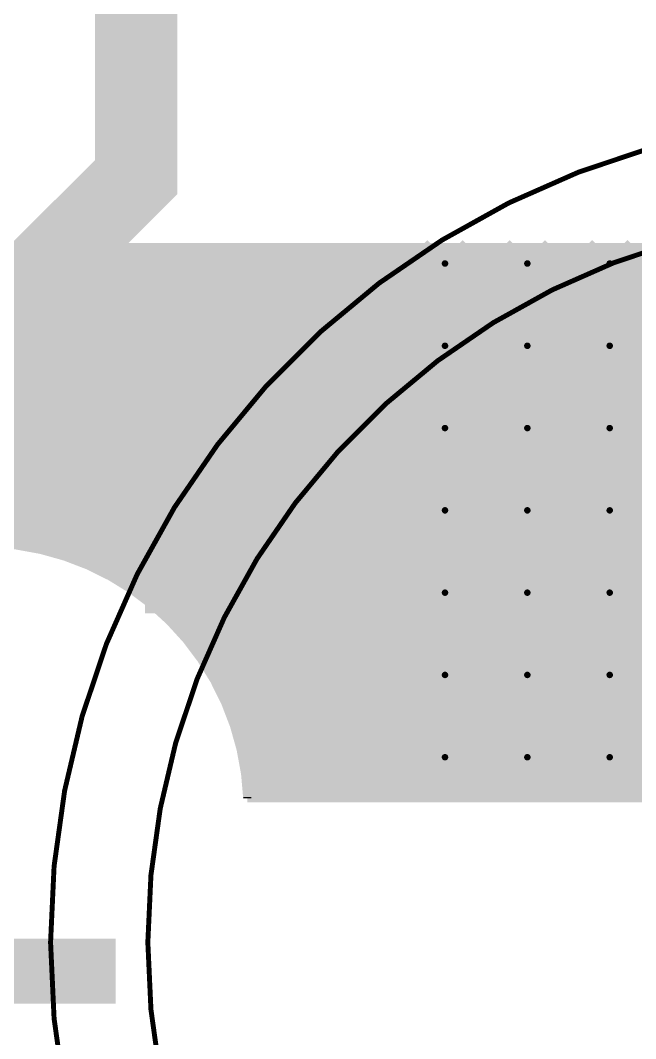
# Model space of a CAD drawing. Extents: x -20 to 155, y -91 to 215.
# Drawn here: x 101.21 to 120.18, y 42.11 to 73.55 of the extents above; entities that cross this region are included whole.
import ezdxf

# ---------------------------------------------------------------- set-up
doc = ezdxf.new("R2010")
doc.units = 0
doc.header["$MEASUREMENT"] = 0
doc.layers.get('0').update_dxf_attribs({"linetype": 'CONTINUOUS'})
for name, color, linetype in [('25-334-0_BOT', 7, 'CONTINUOUS'), ('25-334-0_DRD', 7, 'CONTINUOUS'), ('25-334-0_DRL', 2, 'CONTINUOUS'), ('25-334-0_IN1', 4, 'CONTINUOUS'), ('25-334-0_IN2', 3, 'CONTINUOUS'), ('25-334-0_SMB', 5, 'CONTINUOUS'), ('25-334-0_SST', 12, 'CONTINUOUS'), ('25-334-0_TOP', 11, 'CONTINUOUS'), ('THRUHOLE_TAP', 15, 'CONTINUOUS')]:
    doc.layers.add(name, color=color, linetype=linetype)

# ---------------------------------------------------------------- blocks, each defined once
blk = doc.blocks.new('ROUND_64')
at = {"const_width": 0.35052}
blk.add_lwpolyline([(-0.17526, 0, 1), (0.17526, 0, 1)], format="xyb", close=True, dxfattribs=at)
blk = doc.blocks.new('ROUND_84')
at = {"const_width": 0.10033}
blk.add_lwpolyline([(-0.050164, 0, 1), (0.050164, 0, 1)], format="xyb", close=True, dxfattribs=at)
blk = doc.blocks.new('ROUND_75')
at = {"const_width": 0.10033}
blk.add_lwpolyline([(-0.050164, 0, 1), (0.050164, 0, 1)], format="xyb", close=True, dxfattribs=at)

msp = doc.modelspace()

# ---------------------------------------------------------------- linework, layer by layer
at = {"layer": '25-334-0_BOT', "const_width": 0.254}
for points in [[(136.271, 66.548), (76.708, 66.548)], [(101.219, 66.548), (101.219, 57.31764)], [(101.4476, 66.548), (101.4476, 57.28208)], [(101.6762, 66.548), (101.6762, 57.23636)], [(101.9048, 66.548), (101.9048, 57.18556)], [(102.1334, 66.548), (102.1334, 57.12714)], [(102.362, 66.548), (102.362, 57.0611)], [(102.5906, 66.548), (102.5906, 56.98998)], [(102.8192, 66.548), (102.8192, 56.9087)], [(103.0478, 66.548), (103.0478, 56.82234)], [(103.2764, 66.548), (103.2764, 56.72582)], [(103.505, 66.548), (103.505, 56.62168)], [(103.7336, 66.548), (103.7336, 56.50992)], [(103.9622, 66.548), (103.9622, 56.388)], [(104.1908, 66.548), (104.1908, 56.25846)], [(104.4194, 66.548), (104.4194, 56.11622)], [(104.648, 66.548), (104.648, 55.96636)], [(104.8766, 66.548), (104.8766, 55.8038)], [(105.1052, 66.548), (105.1052, 55.62854)], [(105.3338, 66.548), (105.3338, 55.43804)], [(105.5624, 66.548), (105.5624, 55.23738)], [(105.791, 66.548), (105.791, 55.0164)], [(106.0196, 66.548), (106.0196, 54.78018)], [(106.2482, 66.548), (106.2482, 54.52364)], [(106.4768, 66.548), (106.4768, 54.2417)], [(106.7054, 66.548), (106.7054, 53.93436)], [(106.934, 66.548), (106.934, 53.594)], [(107.1626, 66.548), (107.1626, 53.21046)], [(107.3912, 66.548), (107.3912, 52.77104)], [(107.6198, 66.548), (107.6198, 52.25288)], [(107.8484, 66.548), (107.8484, 51.60772)], [(108.077, 66.548), (108.077, 50.67046)], [(108.3056, 66.548), (108.3056, 49.53)], [(108.5342, 66.548), (108.5342, 49.53)], [(108.7628, 66.548), (108.7628, 49.53)], [(108.9914, 66.548), (108.9914, 49.53)], [(109.22, 66.548), (109.22, 49.53)], [(109.4486, 66.548), (109.4486, 49.53)], [(109.6772, 66.548), (109.6772, 49.53)], [(109.9058, 66.548), (109.9058, 49.53)], [(110.1344, 66.548), (110.1344, 49.53)], [(110.363, 66.548), (110.363, 49.53)], [(110.5916, 66.548), (110.5916, 49.53)], [(110.8202, 66.548), (110.8202, 49.53)], [(111.0488, 66.548), (111.0488, 49.53)], [(111.2774, 66.548), (111.2774, 49.53)], [(111.506, 66.548), (111.506, 49.53)], [(111.7346, 66.548), (111.7346, 49.53)], [(111.9632, 66.548), (111.9632, 49.53)], [(112.1918, 66.548), (112.1918, 49.53)], [(112.4204, 66.548), (112.4204, 49.53)], [(112.649, 66.548), (112.649, 49.53)], [(112.8776, 66.548), (112.8776, 49.53)], [(113.1062, 66.548), (113.1062, 49.53)], [(113.3348, 66.548), (113.3348, 49.53)], [(113.5634, 66.548), (113.5634, 49.53)], [(113.792, 66.548), (113.792, 49.53)], [(114.0206, 66.548), (114.0206, 49.53)], [(114.2492, 66.548), (114.2492, 49.53)], [(114.4778, 66.548), (114.4778, 49.53)], [(114.7064, 66.548), (114.7064, 49.53)], [(114.935, 66.548), (114.935, 49.53)], [(115.1636, 66.548), (115.1636, 49.53)], [(115.3922, 66.548), (115.3922, 49.53)], [(115.6208, 66.548), (115.6208, 49.53)], [(115.8494, 66.548), (115.8494, 49.53)], [(116.078, 66.548), (116.078, 49.53)], [(116.3066, 66.548), (116.3066, 49.53)], [(116.5352, 66.548), (116.5352, 49.53)], [(116.7638, 66.548), (116.7638, 49.53)], [(116.9924, 66.548), (116.9924, 49.53)], [(117.221, 66.548), (117.221, 49.53)], [(117.4496, 66.548), (117.4496, 49.53)], [(117.6782, 66.548), (117.6782, 49.53)], [(117.9068, 66.548), (117.9068, 49.53)], [(118.1354, 66.548), (118.1354, 49.53)], [(118.364, 66.548), (118.364, 49.53)], [(118.5926, 66.548), (118.5926, 49.53)], [(118.8212, 66.548), (118.8212, 49.53)], [(119.0498, 66.548), (119.0498, 49.53)], [(119.2784, 66.548), (119.2784, 49.53)], [(119.507, 66.548), (119.507, 49.53)], [(119.7356, 66.548), (119.7356, 49.53)], [(119.9642, 66.548), (119.9642, 49.53)], [(120.1928, 66.548), (120.1928, 49.53)], [(136.69518, 66.36766), (33.147, 66.36766)], [(136.90346, 66.13906), (33.147, 66.13906)], [(137.00506, 65.91046), (33.147, 65.91046)], [(137.033, 65.68186), (33.147, 65.68186)], [(137.033, 65.45326), (33.147, 65.45326)], [(137.033, 65.22466), (33.147, 65.22466)], [(137.033, 64.99606), (33.147, 64.99606)], [(137.033, 64.76746), (33.147, 64.76746)], [(137.033, 64.53886), (-3.937, 64.53886)], [(137.033, 64.31026), (-3.937, 64.31026)], [(137.033, 64.08166), (-3.937, 64.08166)], [(137.033, 63.85306), (15.24, 63.85306)], [(137.033, 63.62446), (15.24, 63.62446)], [(137.033, 63.39586), (15.24, 63.39586)], [(137.033, 63.16726), (15.24, 63.16726)], [(137.033, 62.93866), (15.24, 62.93866)], [(137.033, 62.71006), (15.24, 62.71006)], [(137.033, 62.48146), (15.24, 62.48146)], [(137.033, 62.25286), (15.24, 62.25286)], [(137.033, 62.02426), (15.24, 62.02426)], [(137.033, 61.79566), (15.24, 61.79566)], [(137.033, 61.56706), (15.24, 61.56706)], [(137.033, 61.33846), (15.24, 61.33846)], [(137.033, 61.10986), (15.24, 61.10986)], [(137.033, 60.88126), (15.24, 60.88126)], [(137.033, 60.65266), (15.24, 60.65266)], [(137.033, 60.42406), (15.24, 60.42406)], [(137.033, 60.19546), (15.24, 60.19546)], [(137.033, 59.96686), (15.24, 59.96686)], [(137.033, 59.73826), (15.24, 59.73826)], [(137.033, 59.50966), (15.24, 59.50966)], [(137.033, 59.28106), (15.24, 59.28106)], [(137.033, 59.05246), (26.72588, 59.05246)], [(137.033, 58.82386), (26.97734, 58.82386)], [(137.033, 58.59526), (27.12974, 58.59526)], [(137.033, 58.36666), (27.21864, 58.36666)], [(137.033, 58.13806), (27.25928, 58.13806)], [(137.033, 57.90946), (27.25928, 57.90946)], [(137.033, 57.45226), (27.11958, 57.45226)], [(137.033, 57.68086), (27.21356, 57.68086)], [(137.033, 57.22366), (101.73716, 57.22366)], [(137.033, 56.99506), (102.57282, 56.99506)], [(137.033, 56.76646), (103.18242, 56.76646)], [(137.033, 56.53786), (103.68026, 56.53786)], [(137.033, 56.30926), (104.1019, 56.30926)], [(137.033, 56.08066), (104.47528, 56.08066)], [(137.033, 55.85206), (104.80802, 55.85206)], [(137.033, 55.62346), (105.11028, 55.62346)], [(137.033, 55.39486), (105.3846, 55.39486)], [(137.033, 55.16626), (105.63606, 55.16626)], [(137.033, 54.93766), (105.86974, 54.93766)], [(137.033, 54.70906), (106.08564, 54.70906)], [(137.033, 54.48046), (106.28376, 54.48046)], [(137.033, 54.25186), (106.46918, 54.25186)], [(137.033, 54.02326), (106.6419, 54.02326)], [(137.033, 53.79466), (106.80192, 53.79466)], [(137.033, 53.56606), (106.95178, 53.56606)], [(137.033, 53.33746), (107.08894, 53.33746)], [(137.033, 53.10886), (107.21848, 53.10886)], [(137.033, 52.88026), (107.33786, 52.88026)], [(137.033, 52.65166), (107.44708, 52.65166)], [(137.033, 52.42306), (107.54868, 52.42306)], [(137.033, 52.19446), (107.64266, 52.19446)], [(137.033, 51.96586), (107.72902, 51.96586)], [(137.033, 51.73726), (107.80776, 51.73726)], [(137.033, 51.50866), (107.87888, 51.50866)], [(137.033, 51.28006), (107.94238, 51.28006)], [(137.033, 51.05146), (107.99826, 51.05146)], [(137.04824, 50.82286), (108.04652, 50.82286)], [(137.02538, 50.59426), (108.0897, 50.59426)], [(136.96188, 50.36566), (108.12526, 50.36566)], [(136.84758, 50.13706), (108.15574, 50.13706)], [(136.66724, 49.90846), (108.1786, 49.90846)], [(136.36498, 49.67986), (108.19638, 49.67986)], [(135.509, 49.53), (108.204, 49.53)]]:
    msp.add_lwpolyline(points, dxfattribs=at)
msp.add_lwpolyline([(108.204, 49.53, 0.3904996), (100.33, 57.404)], format="xyb", dxfattribs=at)
at = {"layer": '25-334-0_DRD', "const_width": 0.254}
for points in [[(114.935, 66.675), (113.665, 65.405)], [(114.935, 65.405), (113.665, 66.675)], [(117.475, 66.675), (116.205, 65.405)], [(117.475, 65.405), (116.205, 66.675)], [(120.015, 66.675), (118.745, 65.405)], [(120.015, 65.405), (118.745, 66.675)], [(114.935, 64.135), (113.665, 62.865)], [(114.935, 62.865), (113.665, 64.135)], [(117.475, 64.135), (116.205, 62.865)], [(117.475, 62.865), (116.205, 64.135)], [(120.015, 64.135), (118.745, 62.865)], [(120.015, 62.865), (118.745, 64.135)], [(114.935, 61.595), (113.665, 60.325)], [(114.935, 60.325), (113.665, 61.595)], [(117.475, 61.595), (116.205, 60.325)], [(117.475, 60.325), (116.205, 61.595)], [(120.015, 61.595), (118.745, 60.325)], [(120.015, 60.325), (118.745, 61.595)], [(114.935, 59.055), (113.665, 57.785)], [(114.935, 57.785), (113.665, 59.055)], [(117.475, 59.055), (116.205, 57.785)], [(117.475, 57.785), (116.205, 59.055)], [(120.015, 59.055), (118.745, 57.785)], [(120.015, 57.785), (118.745, 59.055)], [(114.935, 56.515), (113.665, 55.245)], [(114.935, 55.245), (113.665, 56.515)], [(117.475, 56.515), (116.205, 55.245)], [(117.475, 55.245), (116.205, 56.515)], [(120.015, 56.515), (118.745, 55.245)], [(120.015, 55.245), (118.745, 56.515)], [(114.935, 53.975), (113.665, 52.705)], [(114.935, 52.705), (113.665, 53.975)], [(117.475, 53.975), (116.205, 52.705)], [(117.475, 52.705), (116.205, 53.975)], [(120.015, 53.975), (118.745, 52.705)], [(120.015, 52.705), (118.745, 53.975)], [(114.935, 51.435), (113.665, 50.165)], [(114.935, 50.165), (113.665, 51.435)], [(117.475, 51.435), (116.205, 50.165)], [(117.475, 50.165), (116.205, 51.435)], [(120.015, 51.435), (118.745, 50.165)], [(120.015, 50.165), (118.745, 51.435)]]:
    msp.add_lwpolyline(points, dxfattribs=at)
at = {"layer": '25-334-0_DRL', "const_width": 1.99898}
msp.add_lwpolyline([(90.17, 44.196), (104.14, 44.196)], dxfattribs=at)
at = {"layer": '25-334-0_IN1', "const_width": 2.54}
msp.add_lwpolyline([(97.155, 48.895), (97.155, 61.087), (104.775, 68.707), (104.775, 80.01)], dxfattribs=at)
at = {"layer": '25-334-0_IN2', "const_width": 0.254}
for points in [[(135.001, 66.548), (76.708, 66.548)], [(101.29266, 66.548), (101.29266, 57.30748)], [(101.52126, 66.548), (101.52126, 57.26684)], [(101.74986, 66.548), (101.74986, 57.22112)], [(101.97846, 66.548), (101.97846, 57.16778)], [(102.20706, 66.548), (102.20706, 57.10682)], [(102.43566, 66.548), (102.43566, 57.03824)], [(102.66426, 66.548), (102.66426, 56.96458)], [(102.89286, 66.548), (102.89286, 56.88076)], [(103.12146, 66.548), (103.12146, 56.79186)], [(103.35006, 66.548), (103.35006, 56.6928)], [(103.57866, 66.548), (103.57866, 56.58612)], [(103.80726, 66.548), (103.80726, 56.47182)], [(104.03586, 66.548), (104.03586, 56.34736)], [(104.26446, 66.548), (104.26446, 56.21274)], [(104.49306, 66.548), (104.49306, 56.06796)], [(104.72166, 66.548), (104.72166, 55.91302)], [(104.95026, 66.548), (104.95026, 55.74538)], [(105.17886, 66.548), (105.17886, 55.56758)], [(105.40746, 66.548), (105.40746, 55.37454)], [(105.63606, 66.548), (105.63606, 55.16626)], [(105.86466, 66.548), (105.86466, 54.94274)], [(106.09326, 66.548), (106.09326, 54.6989)], [(106.32186, 66.548), (106.32186, 54.43474)], [(106.55046, 66.548), (106.55046, 54.14518)], [(106.77906, 66.548), (106.77906, 53.82768)], [(107.00766, 66.548), (107.00766, 53.47462)], [(107.23626, 66.548), (107.23626, 53.0733)], [(107.46486, 66.548), (107.46486, 52.61356)], [(107.69346, 66.548), (107.69346, 52.06238)], [(107.92206, 66.548), (107.92206, 51.35372)], [(108.15066, 66.548), (108.15066, 50.1904)], [(108.37926, 66.548), (108.37926, 49.53)], [(108.60786, 66.548), (108.60786, 49.53)], [(108.83646, 66.548), (108.83646, 49.53)], [(109.06506, 66.548), (109.06506, 49.53)], [(109.29366, 66.548), (109.29366, 49.53)], [(109.52226, 66.548), (109.52226, 49.53)], [(109.75086, 66.548), (109.75086, 49.53)], [(109.97946, 66.548), (109.97946, 49.53)], [(110.20806, 66.548), (110.20806, 49.53)], [(110.43666, 66.548), (110.43666, 49.53)], [(110.66526, 66.548), (110.66526, 49.53)], [(110.89386, 66.548), (110.89386, 49.53)], [(111.12246, 66.548), (111.12246, 49.53)], [(111.35106, 66.548), (111.35106, 49.53)], [(111.57966, 66.548), (111.57966, 49.53)], [(111.80826, 66.548), (111.80826, 49.53)], [(112.03686, 66.548), (112.03686, 49.53)], [(112.26546, 66.548), (112.26546, 49.53)], [(112.49406, 66.548), (112.49406, 49.53)], [(112.72266, 66.548), (112.72266, 49.53)], [(112.95126, 66.548), (112.95126, 49.53)], [(113.17986, 66.548), (113.17986, 49.53)], [(113.40846, 66.548), (113.40846, 49.53)], [(113.63706, 66.548), (113.63706, 49.53)], [(113.86566, 66.548), (113.86566, 49.53)], [(114.09426, 66.548), (114.09426, 49.53)], [(114.32286, 66.548), (114.32286, 49.53)], [(114.55146, 66.548), (114.55146, 49.53)], [(114.78006, 66.548), (114.78006, 49.53)], [(115.00866, 66.548), (115.00866, 49.53)], [(115.23726, 66.548), (115.23726, 49.53)], [(115.46586, 66.548), (115.46586, 49.53)], [(115.69446, 66.548), (115.69446, 49.53)], [(115.92306, 66.548), (115.92306, 49.53)], [(116.15166, 66.548), (116.15166, 49.53)], [(116.38026, 66.548), (116.38026, 49.53)], [(116.60886, 66.548), (116.60886, 49.53)], [(116.83746, 66.548), (116.83746, 49.53)], [(117.06606, 66.548), (117.06606, 49.53)], [(117.29466, 66.548), (117.29466, 49.53)], [(117.52326, 66.548), (117.52326, 49.53)], [(117.75186, 66.548), (117.75186, 49.53)], [(117.98046, 66.548), (117.98046, 49.53)], [(118.20906, 66.548), (118.20906, 49.53)], [(118.43766, 66.548), (118.43766, 49.53)], [(118.66626, 66.548), (118.66626, 49.53)], [(118.89486, 66.548), (118.89486, 49.53)], [(119.12346, 66.548), (119.12346, 49.53)], [(119.35206, 66.548), (119.35206, 49.53)], [(119.58066, 66.548), (119.58066, 49.53)], [(119.80926, 66.548), (119.80926, 49.53)], [(120.03786, 66.548), (120.03786, 49.53)], [(120.26646, 66.548), (120.26646, 49.53)], [(135.93318, 66.3702), (40.10152, 66.3702)], [(136.54786, 65.913), (39.27602, 65.913)], [(136.30402, 66.1416), (39.61384, 66.1416)], [(136.72312, 65.6844), (39.0144, 65.6844)], [(136.85012, 65.4558), (38.80104, 65.4558)], [(136.99998, 64.9986), (38.48608, 64.9986)], [(136.94156, 65.2272), (38.62832, 65.2272)], [(137.03046, 64.77), (38.36924, 64.77)], [(137.033, 64.3128), (38.2016, 64.3128)], [(137.033, 64.5414), (38.27526, 64.5414)], [(137.033, 64.0842), (38.14826, 64.0842)], [(137.033, 63.8556), (38.11016, 63.8556)], [(137.033, 63.3984), (38.08984, 63.3984)], [(137.033, 63.627), (38.09238, 63.627)], [(137.033, 63.1698), (38.1, 63.1698)], [(137.033, 62.9412), (38.1, 62.9412)], [(137.033, 62.7126), (38.1, 62.7126)], [(137.033, 62.484), (38.1, 62.484)], [(137.033, 62.2554), (38.1, 62.2554)], [(137.033, 62.0268), (38.1, 62.0268)], [(137.033, 61.7982), (38.1, 61.7982)], [(137.033, 61.5696), (38.1, 61.5696)], [(137.033, 61.341), (38.1, 61.341)], [(137.033, 61.1124), (38.1, 61.1124)], [(137.033, 60.8838), (38.1, 60.8838)], [(137.033, 60.6552), (38.1, 60.6552)], [(137.033, 60.4266), (38.1, 60.4266)], [(137.033, 60.198), (38.1, 60.198)], [(137.033, 59.9694), (38.1, 59.9694)], [(137.033, 59.7408), (38.1, 59.7408)], [(137.033, 59.5122), (38.1, 59.5122)], [(137.033, 59.2836), (38.1, 59.2836)], [(137.033, 59.055), (38.1, 59.055)], [(137.033, 58.8264), (38.1, 58.8264)], [(137.033, 58.5978), (38.1, 58.5978)], [(137.033, 58.3692), (38.1, 58.3692)], [(137.033, 58.1406), (38.1, 58.1406)], [(137.033, 57.912), (38.1, 57.912)], [(137.033, 57.6834), (38.1, 57.6834)], [(137.033, 57.4548), (38.1, 57.4548)], [(137.033, 57.2262), (101.72446, 57.2262)], [(137.033, 56.9976), (102.5652, 56.9976)], [(137.033, 56.769), (103.1748, 56.769)], [(137.033, 56.5404), (103.67264, 56.5404)], [(137.033, 56.3118), (104.09682, 56.3118)], [(137.033, 56.0832), (104.4702, 56.0832)], [(137.033, 55.8546), (104.80294, 55.8546)], [(137.033, 55.626), (105.1052, 55.626)], [(137.033, 55.3974), (105.37952, 55.3974)], [(137.033, 55.1688), (105.63352, 55.1688)], [(137.033, 54.9402), (105.86466, 54.9402)], [(137.033, 54.7116), (106.08056, 54.7116)], [(137.033, 54.483), (106.28122, 54.483)], [(137.033, 54.2544), (106.46664, 54.2544)], [(137.033, 54.0258), (106.63936, 54.0258)], [(137.033, 53.7972), (106.79938, 53.7972)], [(137.033, 53.5686), (106.94924, 53.5686)], [(137.033, 53.34), (107.0864, 53.34)], [(137.033, 53.1114), (107.21594, 53.1114)], [(137.033, 52.8828), (107.33532, 52.8828)], [(137.033, 52.6542), (107.44454, 52.6542)], [(137.033, 52.4256), (107.54868, 52.4256)], [(137.0203, 52.197), (107.64012, 52.197)], [(136.98728, 51.9684), (107.72648, 51.9684)], [(136.93394, 51.7398), (107.80522, 51.7398)], [(136.86282, 51.5112), (107.87634, 51.5112)], [(136.76884, 51.2826), (107.93984, 51.2826)], [(136.652, 51.054), (107.99572, 51.054)], [(136.50976, 50.8254), (108.04652, 50.8254)], [(136.3345, 50.5968), (108.0897, 50.5968)], [(136.12368, 50.3682), (108.12526, 50.3682)], [(135.85698, 50.1396), (108.15574, 50.1396)], [(135.509, 49.911), (108.1786, 49.911)], [(134.99846, 49.6824), (108.19638, 49.6824)], [(134.239, 49.53), (108.204, 49.53)]]:
    msp.add_lwpolyline(points, dxfattribs=at)
msp.add_lwpolyline([(108.204, 49.53, 0.3903289), (100.33, 57.404)], format="xyb", dxfattribs=at)
at = {"layer": '25-334-0_SMB', "const_width": 1.99898}
for points in [[(102.87, 64.77), (102.87, 57.785)], [(106.045, 64.77), (106.045, 55.245)], [(109.22, 64.77), (109.22, 51.435)], [(112.395, 50.8), (112.395, 64.77)], [(115.57, 50.8), (115.57, 64.77)], [(118.745, 50.8), (118.745, 64.77)]]:
    msp.add_lwpolyline(points, dxfattribs=at)
at = {"layer": '25-334-0_SST', "const_width": 0.1524}
for points in [[(127.635, 70.58406, 0.4142136), (102.13594, 45.085)], [(127.635, 67.58432, 0.4142136), (105.13568, 45.085)], [(102.13594, 45.085, 0.4142136), (127.635, 19.58594)], [(105.13568, 45.085, 0.4142136), (127.635, 22.58568)]]:
    msp.add_lwpolyline(points, format="xyb", dxfattribs=at)
at = {"layer": '25-334-0_SST', "const_width": 1.00076}
msp.add_lwpolyline([(118.22938, 55.83936), (118.22938, 53.61686)], dxfattribs=at)
at = {"layer": '25-334-0_TOP', "const_width": 0.254}
for points in [[(136.271, 66.548), (76.835, 66.548)], [(101.1174, 66.548), (101.1174, 57.35066)], [(101.346, 66.548), (101.346, 57.32018)], [(101.5746, 66.548), (101.5746, 57.28208)], [(101.8032, 66.548), (101.8032, 57.2389)], [(102.0318, 66.548), (102.0318, 57.1881)], [(102.2604, 66.548), (102.2604, 57.12968)], [(102.489, 66.548), (102.489, 57.06618)], [(102.7176, 66.548), (102.7176, 56.99252)], [(102.9462, 66.548), (102.9462, 56.91378)], [(103.1748, 66.548), (103.1748, 56.82488)], [(103.4034, 66.548), (103.4034, 56.72836)], [(103.632, 66.548), (103.632, 56.62422)], [(103.8606, 66.548), (103.8606, 56.51246)], [(104.0892, 66.548), (104.0892, 56.388)], [(104.3178, 66.548), (104.3178, 56.25592)], [(104.5464, 66.548), (104.5464, 56.11368)], [(104.775, 66.548), (104.775, 55.95874)], [(105.0036, 66.548), (105.0036, 55.79364)], [(105.2322, 66.548), (105.2322, 55.61584)], [(105.4608, 66.548), (105.4608, 55.4228)], [(105.6894, 66.548), (105.6894, 55.21706)], [(105.918, 66.548), (105.918, 54.991)], [(106.1466, 66.548), (106.1466, 54.74716)], [(106.3752, 66.548), (106.3752, 54.483)], [(106.6038, 66.548), (106.6038, 54.1909)], [(106.8324, 66.548), (106.8324, 53.87086)], [(107.061, 66.548), (107.061, 53.51018)], [(107.2896, 66.548), (107.2896, 53.10378)], [(107.5182, 66.548), (107.5182, 52.63134)], [(107.7468, 66.548), (107.7468, 52.0573)], [(107.9754, 66.548), (107.9754, 51.29022)], [(108.4326, 66.548), (108.4326, 49.53)], [(108.6612, 66.548), (108.6612, 49.53)], [(108.8898, 66.548), (108.8898, 49.53)], [(109.1184, 66.548), (109.1184, 49.53)], [(109.347, 66.548), (109.347, 49.53)], [(109.5756, 66.548), (109.5756, 49.53)], [(109.8042, 66.548), (109.8042, 49.53)], [(110.0328, 66.548), (110.0328, 49.53)], [(110.2614, 66.548), (110.2614, 49.53)], [(110.49, 66.548), (110.49, 49.53)], [(110.7186, 66.548), (110.7186, 49.53)], [(110.9472, 66.548), (110.9472, 49.53)], [(111.1758, 66.548), (111.1758, 49.53)], [(111.4044, 66.548), (111.4044, 49.53)], [(111.633, 66.548), (111.633, 49.53)], [(111.8616, 66.548), (111.8616, 49.53)], [(112.0902, 66.548), (112.0902, 49.53)], [(112.3188, 66.548), (112.3188, 49.53)], [(112.5474, 66.548), (112.5474, 49.53)], [(112.776, 66.548), (112.776, 49.53)], [(113.0046, 66.548), (113.0046, 49.53)], [(113.2332, 66.548), (113.2332, 49.53)], [(113.4618, 66.548), (113.4618, 49.53)], [(113.6904, 66.548), (113.6904, 49.53)], [(113.919, 66.548), (113.919, 49.53)], [(114.1476, 66.548), (114.1476, 49.53)], [(114.3762, 66.548), (114.3762, 49.53)], [(114.6048, 66.548), (114.6048, 49.53)], [(114.8334, 66.548), (114.8334, 49.53)], [(115.062, 66.548), (115.062, 49.53)], [(115.2906, 66.548), (115.2906, 49.53)], [(115.5192, 66.548), (115.5192, 49.53)], [(115.7478, 66.548), (115.7478, 49.53)], [(115.9764, 66.548), (115.9764, 49.53)], [(116.205, 66.548), (116.205, 49.53)], [(116.4336, 66.548), (116.4336, 49.53)], [(116.6622, 66.548), (116.6622, 49.53)], [(116.8908, 66.548), (116.8908, 49.53)], [(117.1194, 66.548), (117.1194, 49.53)], [(117.348, 66.548), (117.348, 49.53)], [(117.5766, 66.548), (117.5766, 49.53)], [(117.8052, 66.548), (117.8052, 49.53)], [(118.0338, 66.548), (118.0338, 49.53)], [(118.2624, 66.548), (118.2624, 49.53)], [(118.491, 66.548), (118.491, 49.53)], [(118.7196, 66.548), (118.7196, 49.53)], [(118.9482, 66.548), (118.9482, 49.53)], [(119.1768, 66.548), (119.1768, 49.53)], [(119.4054, 66.548), (119.4054, 49.53)], [(119.634, 66.548), (119.634, 49.53)], [(119.8626, 66.548), (119.8626, 49.53)], [(120.0912, 66.548), (120.0912, 49.53)], [(136.75106, 66.3194), (53.87848, 66.3194)], [(136.9314, 66.0908), (53.4543, 66.0908)], [(137.033, 65.6336), (52.91836, 65.6336)], [(137.01776, 65.8622), (53.15204, 65.8622)], [(137.033, 65.405), (52.73294, 65.405)], [(137.033, 64.9478), (52.46116, 64.9478)], [(137.033, 65.1764), (52.58308, 65.1764)], [(137.033, 64.7192), (52.36464, 64.7192)], [(137.033, 64.4906), (52.29352, 64.4906)], [(137.033, 64.0334), (52.2097, 64.0334)], [(137.033, 64.262), (52.24018, 64.262)], [(137.033, 63.8048), (52.197, 63.8048)], [(137.033, 63.5762), (52.197, 63.5762)], [(137.033, 63.3476), (52.197, 63.3476)], [(137.033, 63.119), (52.197, 63.119)], [(137.033, 62.8904), (52.197, 62.8904)], [(137.033, 62.6618), (52.197, 62.6618)], [(137.033, 62.4332), (52.197, 62.4332)], [(137.033, 62.2046), (52.197, 62.2046)], [(137.033, 61.976), (52.197, 61.976)], [(137.033, 61.7474), (52.197, 61.7474)], [(137.033, 61.5188), (52.197, 61.5188)], [(137.033, 61.2902), (52.197, 61.2902)], [(137.033, 61.0616), (52.197, 61.0616)], [(137.033, 60.833), (52.197, 60.833)], [(137.033, 60.6044), (52.197, 60.6044)], [(137.033, 60.3758), (52.197, 60.3758)], [(137.033, 60.1472), (52.197, 60.1472)], [(137.033, 59.9186), (52.197, 59.9186)], [(137.033, 59.69), (52.197, 59.69)], [(137.033, 59.4614), (52.197, 59.4614)], [(137.033, 59.2328), (52.197, 59.2328)], [(137.033, 59.0042), (52.197, 59.0042)], [(137.033, 58.7756), (52.197, 58.7756)], [(137.033, 58.547), (52.197, 58.547)], [(137.033, 58.3184), (52.197, 58.3184)], [(137.033, 58.0898), (52.197, 58.0898)], [(137.033, 57.8612), (52.197, 57.8612)], [(137.033, 57.6326), (52.197, 57.6326)], [(137.033, 57.404), (100.33, 57.404)], [(137.033, 57.1754), (102.08768, 57.1754)], [(137.033, 56.9468), (102.85476, 56.9468)], [(137.033, 56.7182), (103.4288, 56.7182)], [(137.033, 56.4896), (103.90378, 56.4896)], [(137.033, 56.261), (104.31018, 56.261)], [(137.033, 56.0324), (104.66832, 56.0324)], [(137.033, 55.8038), (104.9909, 55.8038)], [(137.033, 55.5752), (105.28046, 55.5752)], [(137.033, 55.3466), (105.54716, 55.3466)], [(137.033, 55.118), (105.791, 55.118)], [(137.033, 54.8894), (106.01452, 54.8894)], [(137.033, 54.6608), (106.2228, 54.6608)], [(137.033, 54.4322), (106.41584, 54.4322)], [(137.033, 54.2036), (106.59364, 54.2036)], [(137.033, 53.975), (106.75874, 53.975)], [(137.033, 53.7464), (106.91368, 53.7464)], [(137.033, 53.5178), (107.05592, 53.5178)], [(137.033, 53.2892), (107.188, 53.2892)], [(137.033, 53.0606), (107.31246, 53.0606)], [(137.033, 52.832), (107.42422, 52.832)], [(137.033, 52.6034), (107.52836, 52.6034)], [(137.033, 52.3748), (107.62488, 52.3748)], [(137.033, 52.1462), (107.71378, 52.1462)], [(137.033, 51.9176), (107.79252, 51.9176)], [(137.033, 51.689), (107.86618, 51.689)], [(137.033, 51.4604), (107.92968, 51.4604)], [(137.033, 51.2318), (107.9881, 51.2318)], [(137.033, 51.0032), (108.0389, 51.0032)], [(137.033, 50.7746), (108.08208, 50.7746)], [(137.033, 50.546), (108.12018, 50.546)], [(137.01522, 50.3174), (108.15066, 50.3174)], [(136.93394, 50.0888), (108.17352, 50.0888)], [(136.77646, 49.8602), (108.1913, 49.8602)], [(136.47674, 49.6316), (108.20146, 49.6316)], [(108.204, 49.5681), (108.204, 49.53)], [(136.144, 49.53), (108.204, 49.53)]]:
    msp.add_lwpolyline(points, dxfattribs=at)
msp.add_lwpolyline([(108.204, 49.53, 0.4033161), (100.33, 57.404)], format="xyb", dxfattribs=at)

# ---------------------------------------------------------------- block references
at = {"layer": '25-334-0_BOT'}
for p in [(114.3, 66.04), (116.84, 66.04), (119.38, 66.04), (114.3, 63.5), (116.84, 63.5), (119.38, 63.5), (114.3, 60.96), (116.84, 60.96), (119.38, 60.96), (114.3, 58.42), (116.84, 58.42), (119.38, 58.42), (114.3, 55.88), (116.84, 55.88), (119.38, 55.88), (114.3, 53.34), (116.84, 53.34), (119.38, 53.34), (114.3, 50.8), (116.84, 50.8), (119.38, 50.8)]:
    msp.add_blockref('ROUND_64', p, dxfattribs=at)
at = {"layer": '25-334-0_DRL'}
for p in [(114.3, 66.04), (116.84, 66.04), (119.38, 66.04), (114.3, 63.5), (116.84, 63.5), (119.38, 63.5), (114.3, 60.96), (116.84, 60.96), (119.38, 60.96), (114.3, 58.42), (116.84, 58.42), (119.38, 58.42), (114.3, 55.88), (116.84, 55.88), (119.38, 55.88), (114.3, 53.34), (116.84, 53.34), (119.38, 53.34), (114.3, 50.8), (116.84, 50.8), (119.38, 50.8)]:
    msp.add_blockref('ROUND_84', p, dxfattribs=at)
at = {"layer": '25-334-0_IN1'}
for p in [(114.3, 66.04), (116.84, 66.04), (119.38, 66.04), (114.3, 63.5), (116.84, 63.5), (119.38, 63.5), (114.3, 60.96), (116.84, 60.96), (119.38, 60.96), (114.3, 58.42), (116.84, 58.42), (119.38, 58.42), (114.3, 55.88), (116.84, 55.88), (119.38, 55.88), (114.3, 53.34), (116.84, 53.34), (119.38, 53.34), (114.3, 50.8), (116.84, 50.8), (119.38, 50.8)]:
    msp.add_blockref('ROUND_64', p, dxfattribs=at)
at = {"layer": '25-334-0_IN2'}
for p in [(114.3, 66.04), (116.84, 66.04), (119.38, 66.04), (114.3, 63.5), (116.84, 63.5), (119.38, 63.5), (114.3, 60.96), (116.84, 60.96), (119.38, 60.96), (114.3, 58.42), (116.84, 58.42), (119.38, 58.42), (114.3, 55.88), (116.84, 55.88), (119.38, 55.88), (114.3, 53.34), (116.84, 53.34), (119.38, 53.34), (114.3, 50.8), (116.84, 50.8), (119.38, 50.8)]:
    msp.add_blockref('ROUND_64', p, dxfattribs=at)
at = {"layer": '25-334-0_TOP'}
for p in [(114.3, 66.04), (116.84, 66.04), (119.38, 66.04), (114.3, 63.5), (116.84, 63.5), (119.38, 63.5), (114.3, 60.96), (116.84, 60.96), (119.38, 60.96), (114.3, 58.42), (116.84, 58.42), (119.38, 58.42), (114.3, 55.88), (116.84, 55.88), (119.38, 55.88), (114.3, 53.34), (116.84, 53.34), (119.38, 53.34), (114.3, 50.8), (116.84, 50.8), (119.38, 50.8)]:
    msp.add_blockref('ROUND_64', p, dxfattribs=at)
at = {"layer": 'THRUHOLE_TAP'}
for p in [(114.3, 66.04), (116.84, 66.04), (119.38, 66.04), (114.3, 63.5), (116.84, 63.5), (119.38, 63.5), (114.3, 60.96), (116.84, 60.96), (119.38, 60.96), (114.3, 58.42), (116.84, 58.42), (119.38, 58.42), (114.3, 55.88), (116.84, 55.88), (119.38, 55.88), (114.3, 53.34), (116.84, 53.34), (119.38, 53.34), (114.3, 50.8), (116.84, 50.8), (119.38, 50.8)]:
    msp.add_blockref('ROUND_75', p, dxfattribs=at)

doc.saveas('drawing.dxf')
